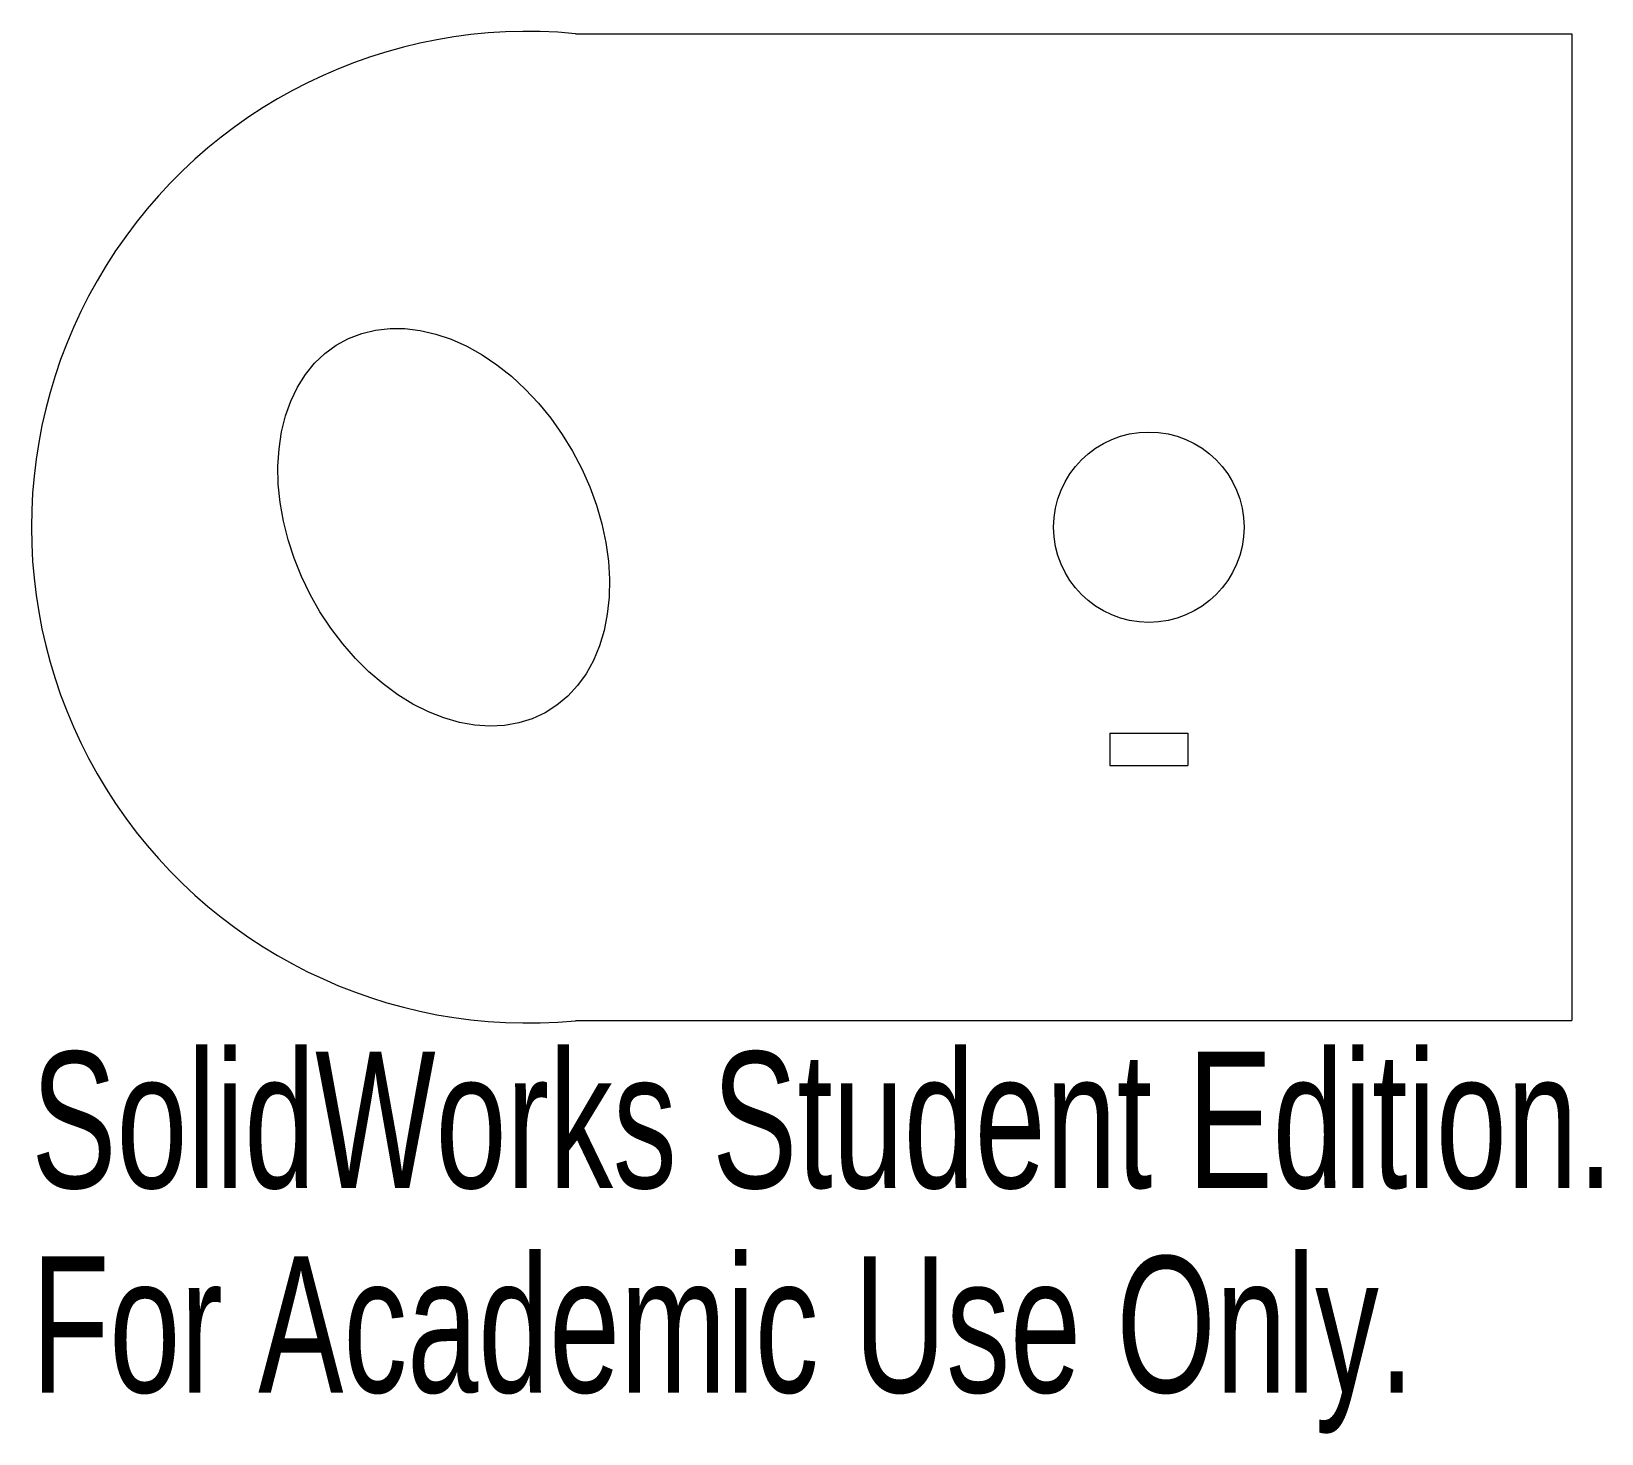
# Model space of a CAD drawing. Header units: millimetres. Extents: x -19.3 to 36.4, y -49.6 to 0.1.
import ezdxf

# ---------------------------------------------------------------- set-up
doc = ezdxf.new("R2010")
doc.units = ezdxf.units.MM
doc.styles.add('SLDTEXTSTYLE0', font='TXT', dxfattribs={"width": 0.7})

msp = doc.modelspace()

# ---------------------------------------------------------------- linework, layer by layer
at = {"color": 7, "linetype": 'Continuous', "lineweight": 15}
for p, q in [((0, 0), (35.333, 0)), ((35.333, 0), (35.333, -35)), ((18.953, -24.803), (18.953, -25.953)), ((18.953, -24.803), (21.713, -24.803)), ((21.713, -24.803), (21.713, -25.953)), ((18.953, -25.953), (21.713, -25.953)), ((0, -35), (35.333, -35))]:
    msp.add_line(p, q, dxfattribs=at)
at = {"color": 7, "linetype": 'Continuous', "lineweight": 15, "flags": 128}
msp.add_lwpolyline([(-1.074, -24.083), (-1.525, -24.292), (-2.004, -24.441), (-2.507, -24.529), (-3.028, -24.556), (-3.564, -24.52), (-4.109, -24.423), (-4.66, -24.265), (-5.21, -24.047), (-5.756, -23.772), (-6.292, -23.442), (-6.814, -23.059), (-7.317, -22.628), (-7.797, -22.152), (-8.249, -21.634), (-8.67, -21.081), (-9.055, -20.496), (-9.402, -19.884), (-9.708, -19.252), (-9.969, -18.604), (-10.183, -17.947), (-10.349, -17.286), (-10.466, -16.626), (-10.531, -15.974), (-10.544, -15.336), (-10.506, -14.717), (-10.417, -14.122), (-10.277, -13.556), (-10.088, -13.026), (-9.851, -12.535), (-9.569, -12.087), (-9.243, -11.687), (-8.878, -11.338), (-8.475, -11.043), (-8.039, -10.805), (-7.573, -10.626), (-7.082, -10.507), (-6.57, -10.45), (-6.04, -10.454), (-5.499, -10.521), (-4.95, -10.649), (-4.399, -10.837), (-3.851, -11.083), (-3.309, -11.386), (-2.78, -11.743), (-2.267, -12.15), (-1.775, -12.605), (-1.308, -13.102), (-0.871, -13.638), (-0.468, -14.208), (-0.101, -14.807), (0.226, -15.429), (0.509, -16.07), (0.747, -16.723), (0.938, -17.384), (1.079, -18.045), (1.17, -18.701), (1.209, -19.347), (1.197, -19.976), (1.133, -20.584), (1.018, -21.165), (0.854, -21.713), (0.641, -22.225), (0.381, -22.695), (0.076, -23.119), (-0.269, -23.494), (-0.654, -23.816), (-1.074, -24.083)], dxfattribs=at)
at = {"color": 7, "linetype": 'Continuous', "lineweight": 15}
msp.add_circle((20.333, -17.5), 3.375, dxfattribs=at)
msp.add_arc((-1.702, -17.5), 17.583, 84.4451, 275.5549, dxfattribs=at)

# ---------------------------------------------------------------- texts
at = {"color": 7, "linetype": 'Continuous', "char_height": 4.83362, "attachment_point": 1, "style": 'SLDTEXTSTYLE0'}
for s, insert in [('SolidWorks Student Edition.', (-19.285, -36.102)), ('For Academic Use Only.', (-19.285, -43.353))]:
    msp.add_mtext(s, dxfattribs=dict(at, insert=insert))

doc.saveas('drawing.dxf')
